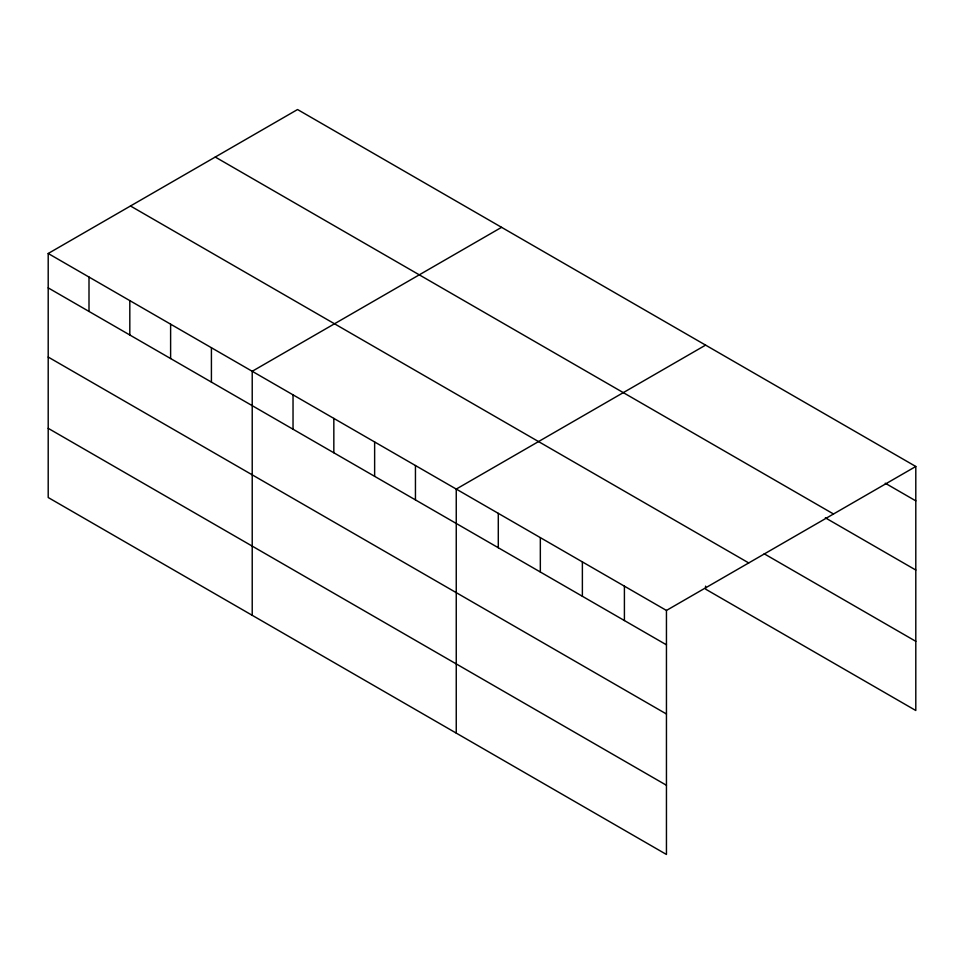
<?xml version="1.0" encoding="UTF-8"?>
<svg xmlns="http://www.w3.org/2000/svg" width="964" height="964" viewBox="0 0 964 964"><rect width="100%" height="100%" fill="white"/><g stroke="black" fill="none" stroke-linecap="round" stroke-linejoin="round"><path stroke-width="1.45" d="M48.2 253.496L666.449 610.441L666.449 854.466L48.2 497.52L48.2 253.496L297.551 109.535L915.8 466.48L915.8 710.504L705.588 589.137L705.588 586.136M501.569 227.335L252.219 371.285L252.219 615.309M705.588 345.124L456.249 489.085L456.249 733.098M666.449 610.441L915.8 466.48M885.229 483.205L915.8 500.858M215.261 157.048L833.511 513.993M825.353 517.825L915.8 570.037M764.199 553.794L915.8 641.325M130.489 205.995L748.739 562.94M48.2 287.875L666.449 644.82M48.2 357.054L666.449 713.999M48.2 428.329L666.449 785.274M624.407 586.172L624.407 620.551M582.377 561.904L582.377 596.27M540.334 537.623L540.334 572.001M498.292 513.354L498.292 547.733M415.448 465.528L415.448 499.894M374.635 441.97L374.635 476.337M333.833 418.412L333.833 452.779M293.032 394.842L293.032 429.221M211.417 347.727L211.417 382.106M170.616 324.169L170.616 358.548M129.815 300.611L129.815 334.99M89.001 277.054L89.001 311.432"/></g></svg>
